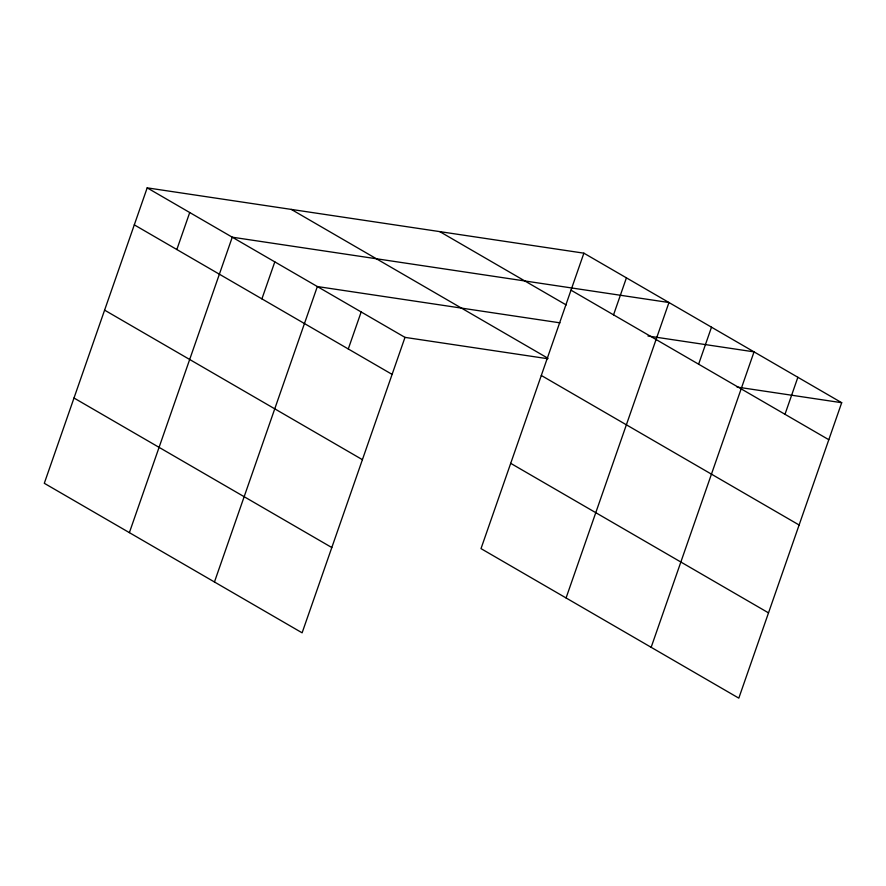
<?xml version="1.0" encoding="UTF-8"?>
<svg xmlns="http://www.w3.org/2000/svg" width="886" height="886" viewBox="0 0 886 886"><rect width="100%" height="100%" fill="white"/><g stroke="black" fill="none" stroke-linecap="round" stroke-linejoin="round"><path stroke-width="1.33" d="M147.187 187.854L44.3 483.291L302.115 632.825L404.991 337.378L147.187 187.854L583.885 253.174L841.7 402.709L738.813 698.146L481.009 548.622L583.885 253.174M176.835 249.531L189.726 212.529M129.378 532.641L232.265 237.193L668.963 302.525L566.076 597.961M261.913 298.881L274.804 261.868M214.456 581.98L317.343 286.543L559.985 322.836M348.276 348.973L361.167 311.961M613.544 314.851L626.424 277.85M698.622 364.201L711.502 327.189M651.155 647.312L754.041 351.864L647.998 336.004M784.985 414.294L797.876 377.281M404.991 337.378L547.747 358.73M737.019 387.049L841.7 402.709M571.005 290.176L828.809 439.711M439.777 231.623L566.209 304.95M291.295 209.406L547.925 358.254M541.302 375.465L799.117 524.999M134.295 224.856L392.11 374.39M510.701 463.334L768.516 612.868M104.603 310.144L362.407 459.668M74.003 398.013L331.807 547.537"/></g></svg>
